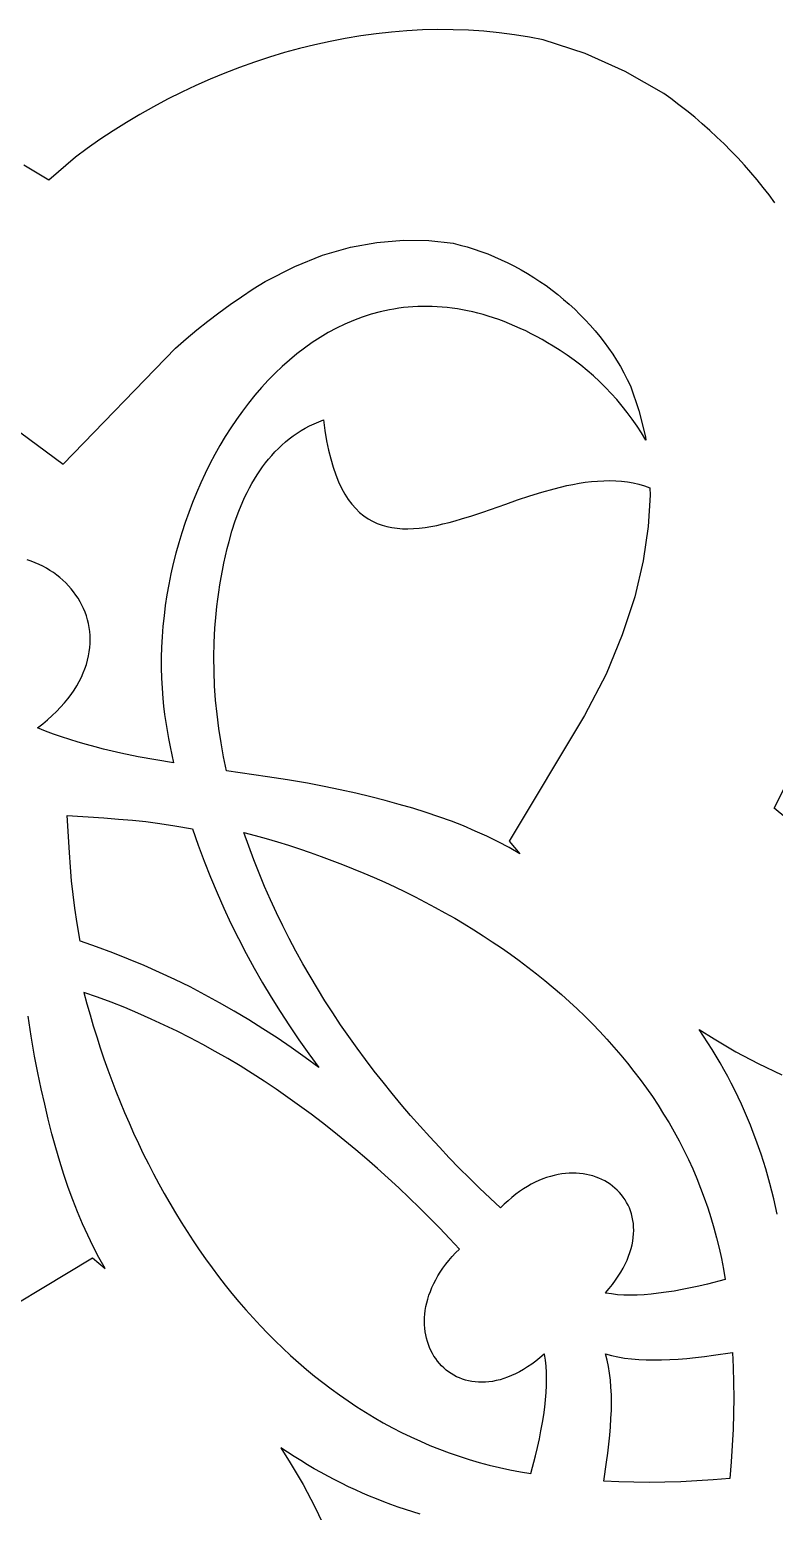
# Model space of a CAD drawing. Extents: x -61 to 56, y 12 to 129.
# Drawn here: x -47 to -33.98, y 102.06 to 127.97 of the extents above; entities that cross this region are included whole.
import ezdxf

# ---------------------------------------------------------------- set-up
doc = ezdxf.new("R2010")
doc.units = 0
doc.header["$MEASUREMENT"] = 0
doc.layers.add('LAYER_1', color=18, linetype='CONTINUOUS')

msp = doc.modelspace()

# ---------------------------------------------------------------- linework, layer by layer
at = {"layer": 'LAYER_1'}
for points in [[(-33.968, 124.942), (-34.069, 125.078), (-34.174, 125.211), (-34.281, 125.343), (-34.39, 125.472), (-34.503, 125.6), (-34.618, 125.725), (-34.737, 125.849), (-34.858, 125.97), (-34.982, 126.09), (-35.109, 126.207), (-35.239, 126.322), (-35.371, 126.436), (-35.508, 126.547), (-35.646, 126.656), (-35.788, 126.763), (-35.911, 126.852), (-36.585, 127.236), (-37.285, 127.551), (-38.024, 127.792), (-38.26, 127.838), (-38.525, 127.88), (-38.791, 127.915), (-39.058, 127.941), (-39.326, 127.958), (-39.595, 127.968), (-39.864, 127.969), (-40.133, 127.963), (-40.403, 127.949), (-40.673, 127.927), (-40.943, 127.897), (-41.212, 127.861), (-41.481, 127.816), (-41.749, 127.764), (-42.016, 127.706), (-42.282, 127.64), (-42.546, 127.567), (-42.809, 127.488), (-43.07, 127.401), (-43.33, 127.309), (-43.587, 127.21), (-43.842, 127.104), (-44.094, 126.992), (-44.343, 126.874), (-44.59, 126.751), (-44.834, 126.621), (-45.074, 126.486), (-45.31, 126.345), (-45.543, 126.199), (-45.772, 126.047), (-45.997, 125.891), (-46.202, 125.74), (-46.665, 125.334), (-47.104, 125.597)], [(-48.377, 121.818), (-46.418, 120.368), (-44.452, 122.397), (-44.264, 122.56), (-44.076, 122.717), (-43.885, 122.869), (-43.692, 123.017), (-43.496, 123.16), (-43.296, 123.299), (-43.091, 123.434), (-42.88, 123.564), (-42.365, 123.827), (-41.881, 124.023), (-41.388, 124.166), (-40.93, 124.246), (-40.464, 124.289), (-40.022, 124.281), (-39.596, 124.232), (-39.473, 124.202), (-39.351, 124.169), (-39.229, 124.131), (-39.109, 124.09), (-38.989, 124.046), (-38.87, 123.997), (-38.753, 123.946), (-38.637, 123.89), (-38.522, 123.832), (-38.408, 123.77), (-38.296, 123.705), (-38.186, 123.637), (-38.077, 123.566), (-37.971, 123.492), (-37.866, 123.415), (-37.764, 123.335), (-37.663, 123.252), (-37.565, 123.167), (-37.47, 123.079), (-37.377, 122.989), (-37.286, 122.896), (-37.199, 122.801), (-37.114, 122.704), (-37.032, 122.604), (-36.953, 122.503), (-36.877, 122.399), (-36.805, 122.293), (-36.736, 122.186), (-36.67, 122.076), (-36.608, 121.965), (-36.55, 121.852), (-36.496, 121.738), (-36.35, 121.308), (-36.233, 120.85), (-36.225, 120.791), (-36.301, 120.915), (-36.38, 121.037), (-36.463, 121.157), (-36.55, 121.273), (-36.64, 121.387), (-36.734, 121.498), (-36.831, 121.606), (-36.932, 121.711), (-37.035, 121.813), (-37.142, 121.912), (-37.252, 122.007), (-37.365, 122.1), (-37.481, 122.189), (-37.6, 122.275), (-37.722, 122.357), (-37.846, 122.436), (-37.943, 122.494), (-38.04, 122.549), (-38.136, 122.602), (-38.231, 122.652), (-38.327, 122.699), (-38.421, 122.744), (-38.516, 122.786), (-38.61, 122.825), (-38.703, 122.862), (-38.796, 122.897), (-38.888, 122.929), (-38.981, 122.959), (-39.072, 122.986), (-39.163, 123.01), (-39.254, 123.033), (-39.344, 123.052), (-39.433, 123.07), (-39.522, 123.085), (-39.611, 123.098), (-39.699, 123.109), (-39.786, 123.117), (-39.873, 123.123), (-39.96, 123.127), (-40.045, 123.129), (-40.131, 123.129), (-40.215, 123.127), (-40.299, 123.122), (-40.383, 123.115), (-40.466, 123.107), (-40.548, 123.096), (-40.63, 123.083), (-40.711, 123.069), (-40.792, 123.052), (-40.871, 123.034), (-41.029, 122.991), (-41.185, 122.941), (-41.337, 122.884), (-41.488, 122.819), (-41.635, 122.748), (-41.779, 122.671), (-41.921, 122.587), (-42.06, 122.497), (-42.196, 122.4), (-42.329, 122.298), (-42.459, 122.191), (-42.586, 122.078), (-42.71, 121.96), (-42.83, 121.836), (-42.947, 121.709), (-43.061, 121.576), (-43.172, 121.439), (-43.279, 121.298), (-43.383, 121.153), (-43.483, 121.004), (-43.58, 120.851), (-43.673, 120.695), (-43.763, 120.536), (-43.848, 120.374), (-43.93, 120.209), (-44.008, 120.041), (-44.083, 119.871), (-44.153, 119.699), (-44.219, 119.525), (-44.282, 119.349), (-44.34, 119.171), (-44.394, 118.992), (-44.444, 118.812), (-44.489, 118.631), (-44.531, 118.449), (-44.568, 118.266), (-44.601, 118.083), (-44.629, 117.9), (-44.652, 117.717), (-44.671, 117.534), (-44.686, 117.351), (-44.696, 117.169), (-44.701, 116.987), (-44.701, 116.807), (-44.697, 116.628), (-44.687, 116.45), (-44.673, 116.274), (-44.659, 116.135), (-44.641, 115.994), (-44.621, 115.854), (-44.599, 115.713), (-44.574, 115.571), (-44.546, 115.429), (-44.517, 115.287), (-44.485, 115.144), (-44.794, 115.197), (-45.102, 115.254), (-45.407, 115.317), (-45.558, 115.352), (-45.708, 115.388), (-45.857, 115.425), (-46.005, 115.465), (-46.152, 115.508), (-46.298, 115.552), (-46.442, 115.6), (-46.584, 115.649), (-46.725, 115.702), (-46.865, 115.757), (-46.773, 115.828), (-46.687, 115.9), (-46.606, 115.973), (-46.53, 116.046), (-46.46, 116.12), (-46.394, 116.194), (-46.332, 116.268), (-46.276, 116.343), (-46.225, 116.418), (-46.178, 116.493), (-46.135, 116.568), (-46.097, 116.643), (-46.063, 116.718), (-46.034, 116.793), (-46.009, 116.867), (-45.988, 116.942), (-45.971, 117.015), (-45.958, 117.089), (-45.949, 117.161), (-45.944, 117.234), (-45.943, 117.305), (-45.945, 117.376), (-45.951, 117.446), (-45.961, 117.515), (-45.974, 117.582), (-45.99, 117.649), (-46.009, 117.715), (-46.032, 117.78), (-46.058, 117.843), (-46.087, 117.905), (-46.119, 117.965), (-46.154, 118.024), (-46.192, 118.081), (-46.232, 118.137), (-46.275, 118.191), (-46.321, 118.243), (-46.369, 118.293), (-46.42, 118.341), (-46.473, 118.387), (-46.528, 118.431), (-46.586, 118.473), (-46.646, 118.513), (-46.707, 118.55), (-46.771, 118.585), (-46.837, 118.617), (-46.904, 118.647), (-46.973, 118.674), (-47.044, 118.699)], [(-48.377, 121.818), (-46.418, 120.368), (-44.452, 122.397), (-44.264, 122.56), (-44.076, 122.717), (-43.885, 122.869), (-43.692, 123.017), (-43.496, 123.16), (-43.296, 123.299), (-43.091, 123.434), (-42.88, 123.564), (-42.365, 123.827), (-41.881, 124.023), (-41.388, 124.166), (-40.93, 124.246), (-40.464, 124.289), (-40.022, 124.281), (-39.596, 124.232), (-39.473, 124.202), (-39.351, 124.169), (-39.229, 124.131), (-39.109, 124.09), (-38.989, 124.046), (-38.87, 123.997), (-38.753, 123.946), (-38.637, 123.89), (-38.522, 123.832), (-38.408, 123.77), (-38.296, 123.705), (-38.186, 123.637), (-38.077, 123.566), (-37.971, 123.492), (-37.866, 123.415), (-37.764, 123.335), (-37.663, 123.252), (-37.565, 123.167), (-37.47, 123.079), (-37.377, 122.989), (-37.286, 122.896), (-37.199, 122.801), (-37.114, 122.704), (-37.032, 122.604), (-36.953, 122.503), (-36.877, 122.399), (-36.805, 122.293), (-36.736, 122.186), (-36.67, 122.076), (-36.608, 121.965), (-36.55, 121.852), (-36.496, 121.738), (-36.35, 121.308), (-36.233, 120.85), (-36.225, 120.791), (-36.301, 120.915), (-36.38, 121.037), (-36.463, 121.157), (-36.55, 121.273), (-36.64, 121.387), (-36.734, 121.498), (-36.831, 121.606), (-36.932, 121.711), (-37.035, 121.813), (-37.142, 121.912), (-37.252, 122.007), (-37.365, 122.1), (-37.481, 122.189), (-37.6, 122.275), (-37.722, 122.357), (-37.846, 122.436), (-37.943, 122.494), (-38.04, 122.549), (-38.136, 122.602), (-38.231, 122.652), (-38.327, 122.699), (-38.421, 122.744), (-38.516, 122.786), (-38.61, 122.825), (-38.703, 122.862), (-38.796, 122.897), (-38.888, 122.929), (-38.981, 122.959), (-39.072, 122.986), (-39.163, 123.01), (-39.254, 123.033), (-39.344, 123.052), (-39.433, 123.07), (-39.522, 123.085), (-39.611, 123.098), (-39.699, 123.109), (-39.786, 123.117), (-39.873, 123.123), (-39.96, 123.127), (-40.045, 123.129), (-40.131, 123.129), (-40.215, 123.127), (-40.299, 123.122), (-40.383, 123.115), (-40.466, 123.107), (-40.548, 123.096), (-40.63, 123.083), (-40.711, 123.069), (-40.792, 123.052), (-40.871, 123.034), (-41.029, 122.991), (-41.185, 122.941), (-41.337, 122.884), (-41.488, 122.819), (-41.635, 122.748), (-41.779, 122.671), (-41.921, 122.587), (-42.06, 122.497), (-42.196, 122.4), (-42.329, 122.298), (-42.459, 122.191), (-42.586, 122.078), (-42.71, 121.96), (-42.83, 121.836), (-42.947, 121.709), (-43.061, 121.576), (-43.172, 121.439), (-43.279, 121.298), (-43.383, 121.153), (-43.483, 121.004), (-43.58, 120.851), (-43.673, 120.695), (-43.763, 120.536), (-43.848, 120.374), (-43.93, 120.209), (-44.008, 120.041), (-44.083, 119.871), (-44.153, 119.699), (-44.219, 119.525), (-44.282, 119.349), (-44.34, 119.171), (-44.394, 118.992), (-44.444, 118.812), (-44.489, 118.631), (-44.531, 118.449), (-44.568, 118.266), (-44.601, 118.083), (-44.629, 117.9), (-44.652, 117.717), (-44.671, 117.534), (-44.686, 117.351), (-44.696, 117.169), (-44.701, 116.987), (-44.701, 116.807), (-44.697, 116.628), (-44.687, 116.45), (-44.673, 116.274), (-44.659, 116.135), (-44.641, 115.994), (-44.621, 115.854), (-44.599, 115.713), (-44.574, 115.571), (-44.546, 115.429), (-44.517, 115.287), (-44.485, 115.144), (-44.794, 115.197), (-45.102, 115.254), (-45.407, 115.317), (-45.558, 115.352), (-45.708, 115.388), (-45.857, 115.425), (-46.005, 115.465), (-46.152, 115.508), (-46.298, 115.552), (-46.442, 115.6), (-46.584, 115.649), (-46.725, 115.702), (-46.865, 115.757), (-46.773, 115.828), (-46.687, 115.9), (-46.606, 115.973), (-46.53, 116.046), (-46.46, 116.12), (-46.394, 116.194), (-46.332, 116.268), (-46.276, 116.343), (-46.225, 116.418), (-46.178, 116.493), (-46.135, 116.568), (-46.097, 116.643), (-46.063, 116.718), (-46.034, 116.793), (-46.009, 116.867), (-45.988, 116.942), (-45.971, 117.015), (-45.958, 117.089), (-45.949, 117.161), (-45.944, 117.234), (-45.943, 117.305), (-45.945, 117.376), (-45.951, 117.446), (-45.961, 117.515), (-45.974, 117.582), (-45.99, 117.649), (-46.009, 117.715), (-46.032, 117.78), (-46.058, 117.843), (-46.087, 117.905), (-46.119, 117.965), (-46.154, 118.024), (-46.192, 118.081), (-46.232, 118.137), (-46.275, 118.191), (-46.321, 118.243), (-46.369, 118.293), (-46.42, 118.341), (-46.473, 118.387), (-46.528, 118.431), (-46.586, 118.473), (-46.646, 118.513), (-46.707, 118.55), (-46.771, 118.585), (-46.837, 118.617), (-46.904, 118.647), (-46.973, 118.674), (-47.044, 118.699)], [(-33.405, 113.877), (-33.984, 114.351), (-33.52, 115.264)], [(-48.096, 105.172), (-45.904, 106.492), (-45.681, 106.303), (-45.789, 106.493), (-45.891, 106.686), (-45.987, 106.883), (-46.079, 107.084), (-46.166, 107.291), (-46.249, 107.502), (-46.328, 107.72), (-46.404, 107.944), (-46.476, 108.174), (-46.545, 108.412), (-46.612, 108.658), (-46.676, 108.912), (-46.738, 109.174), (-46.799, 109.446), (-46.859, 109.727), (-46.917, 110.019), (-46.975, 110.365), (-47.029, 110.717)], [(-48.096, 105.172), (-45.904, 106.492), (-45.681, 106.303), (-45.789, 106.493), (-45.891, 106.686), (-45.987, 106.883), (-46.079, 107.084), (-46.166, 107.291), (-46.249, 107.502), (-46.328, 107.72), (-46.404, 107.944), (-46.476, 108.174), (-46.545, 108.412), (-46.612, 108.658), (-46.676, 108.912), (-46.738, 109.174), (-46.799, 109.446), (-46.859, 109.727), (-46.917, 110.019), (-46.975, 110.365), (-47.029, 110.717)], [(-33.926, 107.254), (-33.987, 107.523), (-34.055, 107.787), (-34.13, 108.048), (-34.211, 108.305), (-34.255, 108.432), (-34.3, 108.559), (-34.347, 108.684), (-34.396, 108.809), (-34.447, 108.933), (-34.5, 109.056), (-34.555, 109.178), (-34.612, 109.3), (-34.671, 109.421), (-34.732, 109.542), (-34.794, 109.661), (-34.859, 109.781), (-34.926, 109.899), (-34.995, 110.017), (-35.066, 110.135), (-35.14, 110.252), (-35.215, 110.368), (-35.293, 110.485), (-35.028, 110.318), (-34.651, 110.092), (-34.262, 109.889), (-33.847, 109.69)], [(-33.926, 107.254), (-33.987, 107.523), (-34.055, 107.787), (-34.13, 108.048), (-34.211, 108.305), (-34.255, 108.432), (-34.3, 108.559), (-34.347, 108.684), (-34.396, 108.809), (-34.447, 108.933), (-34.5, 109.056), (-34.555, 109.178), (-34.612, 109.3), (-34.671, 109.421), (-34.732, 109.542), (-34.794, 109.661), (-34.859, 109.781), (-34.926, 109.899), (-34.995, 110.017), (-35.066, 110.135), (-35.14, 110.252), (-35.215, 110.368), (-35.293, 110.485), (-35.028, 110.318), (-34.651, 110.092), (-34.262, 109.889), (-33.847, 109.69)], [(-40.173, 102.005), (-40.43, 102.087), (-40.557, 102.13), (-40.683, 102.175), (-40.809, 102.223), (-40.934, 102.272), (-41.058, 102.323), (-41.181, 102.376), (-41.303, 102.43), (-41.425, 102.487), (-41.546, 102.546), (-41.667, 102.607), (-41.786, 102.67), (-41.906, 102.734), (-42.024, 102.801), (-42.142, 102.87), (-42.26, 102.942), (-42.377, 103.015), (-42.493, 103.09), (-42.61, 103.168), (-42.443, 102.903), (-42.217, 102.526), (-42.014, 102.137), (-41.815, 101.723)], [(-40.173, 102.005), (-40.43, 102.087), (-40.557, 102.13), (-40.683, 102.175), (-40.809, 102.223), (-40.934, 102.272), (-41.058, 102.323), (-41.181, 102.376), (-41.303, 102.43), (-41.425, 102.487), (-41.546, 102.546), (-41.667, 102.607), (-41.786, 102.67), (-41.906, 102.734), (-42.024, 102.801), (-42.142, 102.87), (-42.26, 102.942), (-42.377, 103.015), (-42.493, 103.09), (-42.61, 103.168), (-42.443, 102.903), (-42.217, 102.526), (-42.014, 102.137), (-41.815, 101.723)]]:
    msp.add_lwpolyline(points, dxfattribs=at)
for points in [[(-43.514, 119.02), (-43.463, 119.199), (-43.406, 119.376), (-43.343, 119.547), (-43.273, 119.714), (-43.236, 119.796), (-43.197, 119.876), (-43.157, 119.955), (-43.115, 120.032), (-43.071, 120.107), (-43.025, 120.181), (-42.977, 120.253), (-42.928, 120.324), (-42.876, 120.392), (-42.823, 120.458), (-42.768, 120.523), (-42.711, 120.585), (-42.652, 120.645), (-42.591, 120.703), (-42.528, 120.759), (-42.463, 120.812), (-42.396, 120.863), (-42.326, 120.911), (-42.255, 120.956), (-42.181, 120.999), (-42.105, 121.04), (-42.027, 121.077), (-41.947, 121.112), (-41.864, 121.144), (-41.839, 120.956), (-41.809, 120.779), (-41.775, 120.614), (-41.737, 120.461), (-41.695, 120.318), (-41.649, 120.185), (-41.6, 120.063), (-41.546, 119.951), (-41.49, 119.848), (-41.43, 119.754), (-41.367, 119.67), (-41.3, 119.594), (-41.231, 119.526), (-41.158, 119.467), (-41.083, 119.415), (-41.004, 119.37), (-40.923, 119.333), (-40.839, 119.302), (-40.753, 119.278), (-40.665, 119.26), (-40.574, 119.248), (-40.481, 119.241), (-40.385, 119.24), (-40.288, 119.243), (-40.189, 119.251), (-40.087, 119.264), (-39.985, 119.28), (-39.88, 119.3), (-39.774, 119.324), (-39.667, 119.35), (-39.558, 119.38), (-39.448, 119.411), (-39.266, 119.468), (-39.075, 119.532), (-38.676, 119.672), (-38.468, 119.744), (-38.256, 119.814), (-38.042, 119.881), (-37.826, 119.941), (-37.717, 119.969), (-37.609, 119.994), (-37.5, 120.016), (-37.392, 120.036), (-37.284, 120.053), (-37.176, 120.066), (-37.069, 120.075), (-36.963, 120.081), (-36.858, 120.083), (-36.753, 120.08), (-36.65, 120.072), (-36.548, 120.059), (-36.447, 120.042), (-36.348, 120.018), (-36.25, 119.989), (-36.154, 119.954), (-36.15, 119.827), (-36.184, 119.279), (-36.27, 118.681), (-36.416, 118.049), (-36.638, 117.386), (-36.922, 116.697), (-37.297, 115.972), (-38.617, 113.779), (-38.428, 113.556), (-38.618, 113.664), (-38.811, 113.766), (-39.008, 113.862), (-39.209, 113.954), (-39.416, 114.042), (-39.627, 114.125), (-39.845, 114.204), (-40.069, 114.279), (-40.299, 114.351), (-40.537, 114.42), (-40.783, 114.487), (-41.036, 114.551), (-41.299, 114.614), (-41.571, 114.674), (-41.852, 114.734), (-42.144, 114.792), (-42.49, 114.85), (-42.842, 114.904), (-43.557, 115.006), (-43.609, 115.252), (-43.654, 115.499), (-43.693, 115.747), (-43.724, 115.995), (-43.749, 116.245), (-43.767, 116.495), (-43.777, 116.745), (-43.78, 116.997), (-43.775, 117.248), (-43.762, 117.5), (-43.742, 117.753), (-43.728, 117.879), (-43.713, 118.006), (-43.695, 118.132), (-43.676, 118.259), (-43.654, 118.386), (-43.631, 118.512), (-43.605, 118.639), (-43.576, 118.766), (-43.546, 118.893)], [(-43.514, 119.02), (-43.463, 119.199), (-43.406, 119.376), (-43.343, 119.547), (-43.273, 119.714), (-43.236, 119.796), (-43.197, 119.876), (-43.157, 119.955), (-43.115, 120.032), (-43.071, 120.107), (-43.025, 120.181), (-42.977, 120.253), (-42.928, 120.324), (-42.876, 120.392), (-42.823, 120.458), (-42.768, 120.523), (-42.711, 120.585), (-42.652, 120.645), (-42.591, 120.703), (-42.528, 120.759), (-42.463, 120.812), (-42.396, 120.863), (-42.326, 120.911), (-42.255, 120.956), (-42.181, 120.999), (-42.105, 121.04), (-42.027, 121.077), (-41.947, 121.112), (-41.864, 121.144), (-41.839, 120.956), (-41.809, 120.779), (-41.775, 120.614), (-41.737, 120.461), (-41.695, 120.318), (-41.649, 120.185), (-41.6, 120.063), (-41.546, 119.951), (-41.49, 119.848), (-41.43, 119.754), (-41.367, 119.67), (-41.3, 119.594), (-41.231, 119.526), (-41.158, 119.467), (-41.083, 119.415), (-41.004, 119.37), (-40.923, 119.333), (-40.839, 119.302), (-40.753, 119.278), (-40.665, 119.26), (-40.574, 119.248), (-40.481, 119.241), (-40.385, 119.24), (-40.288, 119.243), (-40.189, 119.251), (-40.087, 119.264), (-39.985, 119.28), (-39.88, 119.3), (-39.774, 119.324), (-39.667, 119.35), (-39.558, 119.38), (-39.448, 119.411), (-39.266, 119.468), (-39.075, 119.532), (-38.676, 119.672), (-38.468, 119.744), (-38.256, 119.814), (-38.042, 119.881), (-37.826, 119.941), (-37.717, 119.969), (-37.609, 119.994), (-37.5, 120.016), (-37.392, 120.036), (-37.284, 120.053), (-37.176, 120.066), (-37.069, 120.075), (-36.963, 120.081), (-36.858, 120.083), (-36.753, 120.08), (-36.65, 120.072), (-36.548, 120.059), (-36.447, 120.042), (-36.348, 120.018), (-36.25, 119.989), (-36.154, 119.954), (-36.15, 119.827), (-36.184, 119.279), (-36.27, 118.681), (-36.416, 118.049), (-36.638, 117.386), (-36.922, 116.697), (-37.297, 115.972), (-38.617, 113.779), (-38.428, 113.556), (-38.618, 113.664), (-38.811, 113.766), (-39.008, 113.862), (-39.209, 113.954), (-39.416, 114.042), (-39.627, 114.125), (-39.845, 114.204), (-40.069, 114.279), (-40.299, 114.351), (-40.537, 114.42), (-40.783, 114.487), (-41.036, 114.551), (-41.299, 114.614), (-41.571, 114.674), (-41.852, 114.734), (-42.144, 114.792), (-42.49, 114.85), (-42.842, 114.904), (-43.557, 115.006), (-43.609, 115.252), (-43.654, 115.499), (-43.693, 115.747), (-43.724, 115.995), (-43.749, 116.245), (-43.767, 116.495), (-43.777, 116.745), (-43.78, 116.997), (-43.775, 117.248), (-43.762, 117.5), (-43.742, 117.753), (-43.728, 117.879), (-43.713, 118.006), (-43.695, 118.132), (-43.676, 118.259), (-43.654, 118.386), (-43.631, 118.512), (-43.605, 118.639), (-43.576, 118.766), (-43.546, 118.893)], [(-41.942, 109.817), (-42.184, 109.995), (-42.427, 110.168), (-42.673, 110.335), (-42.921, 110.497), (-43.171, 110.654), (-43.423, 110.805), (-43.679, 110.95), (-43.936, 111.091), (-44.197, 111.226), (-44.461, 111.356), (-44.728, 111.481), (-44.998, 111.601), (-45.272, 111.715), (-45.549, 111.825), (-45.83, 111.929), (-46.115, 112.029), (-46.117, 112.03), (-46.17, 112.335), (-46.212, 112.603), (-46.243, 112.846), (-46.268, 113.08), (-46.289, 113.32), (-46.307, 113.58), (-46.348, 114.223), (-45.705, 114.182), (-45.445, 114.164), (-45.205, 114.143), (-44.97, 114.119), (-44.727, 114.087), (-44.46, 114.045), (-44.154, 113.992), (-44.154, 113.99), (-44.054, 113.705), (-43.95, 113.424), (-43.84, 113.147), (-43.725, 112.873), (-43.606, 112.603), (-43.481, 112.336), (-43.351, 112.072), (-43.216, 111.812), (-43.075, 111.554), (-42.929, 111.299), (-42.778, 111.046), (-42.622, 110.796), (-42.46, 110.548), (-42.293, 110.303), (-42.12, 110.059)], [(-41.942, 109.817), (-42.184, 109.995), (-42.427, 110.168), (-42.673, 110.335), (-42.921, 110.497), (-43.171, 110.654), (-43.423, 110.805), (-43.679, 110.95), (-43.936, 111.091), (-44.197, 111.226), (-44.461, 111.356), (-44.728, 111.481), (-44.998, 111.601), (-45.272, 111.715), (-45.549, 111.825), (-45.83, 111.929), (-46.115, 112.029), (-46.117, 112.03), (-46.17, 112.335), (-46.212, 112.603), (-46.243, 112.846), (-46.268, 113.08), (-46.289, 113.32), (-46.307, 113.58), (-46.348, 114.223), (-45.705, 114.182), (-45.445, 114.164), (-45.205, 114.143), (-44.97, 114.119), (-44.727, 114.087), (-44.46, 114.045), (-44.154, 113.992), (-44.154, 113.99), (-44.054, 113.705), (-43.95, 113.424), (-43.84, 113.147), (-43.725, 112.873), (-43.606, 112.603), (-43.481, 112.336), (-43.351, 112.072), (-43.216, 111.812), (-43.075, 111.554), (-42.929, 111.299), (-42.778, 111.046), (-42.622, 110.796), (-42.46, 110.548), (-42.293, 110.303), (-42.12, 110.059)], [(-43.255, 113.929), (-43.059, 113.877), (-42.864, 113.822), (-42.67, 113.764), (-42.477, 113.704), (-42.285, 113.642), (-42.094, 113.577), (-41.904, 113.51), (-41.715, 113.441), (-41.528, 113.369), (-41.342, 113.295), (-41.157, 113.218), (-40.974, 113.14), (-40.793, 113.059), (-40.613, 112.975), (-40.434, 112.89), (-40.258, 112.802), (-40.083, 112.711), (-39.909, 112.619), (-39.738, 112.524), (-39.568, 112.427), (-39.401, 112.328), (-39.235, 112.227), (-39.072, 112.123), (-38.911, 112.018), (-38.751, 111.91), (-38.595, 111.8), (-38.44, 111.687), (-38.288, 111.573), (-38.138, 111.456), (-37.99, 111.338), (-37.845, 111.217), (-37.703, 111.094), (-37.563, 110.969), (-37.426, 110.842), (-37.292, 110.713), (-37.16, 110.582), (-37.032, 110.448), (-36.906, 110.313), (-36.783, 110.176), (-36.663, 110.036), (-36.547, 109.895), (-36.433, 109.751), (-36.323, 109.606), (-36.216, 109.458), (-36.112, 109.309), (-36.011, 109.158), (-35.914, 109.004), (-35.82, 108.849), (-35.73, 108.692), (-35.644, 108.533), (-35.561, 108.372), (-35.482, 108.209), (-35.406, 108.044), (-35.335, 107.877), (-35.267, 107.709), (-35.203, 107.538), (-35.143, 107.366), (-35.087, 107.192), (-35.035, 107.016), (-34.988, 106.838), (-34.944, 106.659), (-34.905, 106.477), (-34.87, 106.294), (-34.84, 106.109), (-35.15, 106.031), (-35.3, 105.996), (-35.447, 105.964), (-35.591, 105.935), (-35.732, 105.909), (-35.868, 105.887), (-36.002, 105.869), (-36.131, 105.855), (-36.257, 105.844), (-36.379, 105.838), (-36.497, 105.836), (-36.611, 105.838), (-36.721, 105.845), (-36.826, 105.857), (-36.928, 105.874), (-36.929, 105.88), (-36.867, 105.953), (-36.809, 106.025), (-36.756, 106.097), (-36.707, 106.168), (-36.663, 106.239), (-36.623, 106.31), (-36.587, 106.379), (-36.555, 106.448), (-36.527, 106.517), (-36.503, 106.584), (-36.483, 106.651), (-36.467, 106.716), (-36.454, 106.781), (-36.445, 106.845), (-36.44, 106.907), (-36.438, 106.969), (-36.439, 107.029), (-36.444, 107.088), (-36.452, 107.145), (-36.463, 107.202), (-36.477, 107.256), (-36.494, 107.309), (-36.513, 107.361), (-36.536, 107.411), (-36.561, 107.459), (-36.589, 107.505), (-36.62, 107.55), (-36.652, 107.593), (-36.688, 107.634), (-36.725, 107.672), (-36.765, 107.709), (-36.807, 107.744), (-36.851, 107.776), (-36.896, 107.806), (-36.944, 107.834), (-36.993, 107.859), (-37.045, 107.882), (-37.097, 107.903), (-37.152, 107.921), (-37.208, 107.936), (-37.265, 107.949), (-37.323, 107.958), (-37.383, 107.966), (-37.444, 107.97), (-37.505, 107.971), (-37.568, 107.97), (-37.632, 107.965), (-37.696, 107.957), (-37.761, 107.946), (-37.827, 107.932), (-37.894, 107.914), (-37.96, 107.894), (-38.027, 107.869), (-38.095, 107.842), (-38.163, 107.811), (-38.23, 107.776), (-38.298, 107.737), (-38.366, 107.695), (-38.434, 107.649), (-38.501, 107.6), (-38.568, 107.546), (-38.635, 107.489), (-38.702, 107.427), (-38.767, 107.362), (-38.95, 107.533), (-39.132, 107.707), (-39.311, 107.882), (-39.488, 108.06), (-39.663, 108.24), (-39.836, 108.422), (-40.006, 108.606), (-40.174, 108.792), (-40.339, 108.981), (-40.502, 109.171), (-40.662, 109.364), (-40.82, 109.559), (-40.974, 109.756), (-41.126, 109.956), (-41.275, 110.157), (-41.42, 110.361), (-41.563, 110.567), (-41.702, 110.775), (-41.837, 110.986), (-41.969, 111.198), (-42.098, 111.413), (-42.223, 111.631), (-42.344, 111.85), (-42.462, 112.072), (-42.576, 112.296), (-42.685, 112.522), (-42.791, 112.751), (-42.892, 112.982), (-42.99, 113.215), (-43.082, 113.451), (-43.171, 113.689)], [(-43.255, 113.929), (-43.059, 113.877), (-42.864, 113.822), (-42.67, 113.764), (-42.477, 113.704), (-42.285, 113.642), (-42.094, 113.577), (-41.904, 113.51), (-41.715, 113.441), (-41.528, 113.369), (-41.342, 113.295), (-41.157, 113.218), (-40.974, 113.14), (-40.793, 113.059), (-40.613, 112.975), (-40.434, 112.89), (-40.258, 112.802), (-40.083, 112.711), (-39.909, 112.619), (-39.738, 112.524), (-39.568, 112.427), (-39.401, 112.328), (-39.235, 112.227), (-39.072, 112.123), (-38.911, 112.018), (-38.751, 111.91), (-38.595, 111.8), (-38.44, 111.687), (-38.288, 111.573), (-38.138, 111.456), (-37.99, 111.338), (-37.845, 111.217), (-37.703, 111.094), (-37.563, 110.969), (-37.426, 110.842), (-37.292, 110.713), (-37.16, 110.582), (-37.032, 110.448), (-36.906, 110.313), (-36.783, 110.176), (-36.663, 110.036), (-36.547, 109.895), (-36.433, 109.751), (-36.323, 109.606), (-36.216, 109.458), (-36.112, 109.309), (-36.011, 109.158), (-35.914, 109.004), (-35.82, 108.849), (-35.73, 108.692), (-35.644, 108.533), (-35.561, 108.372), (-35.482, 108.209), (-35.406, 108.044), (-35.335, 107.877), (-35.267, 107.709), (-35.203, 107.538), (-35.143, 107.366), (-35.087, 107.192), (-35.035, 107.016), (-34.988, 106.838), (-34.944, 106.659), (-34.905, 106.477), (-34.87, 106.294), (-34.84, 106.109), (-35.15, 106.031), (-35.3, 105.996), (-35.447, 105.964), (-35.591, 105.935), (-35.732, 105.909), (-35.868, 105.887), (-36.002, 105.869), (-36.131, 105.855), (-36.257, 105.844), (-36.379, 105.838), (-36.497, 105.836), (-36.611, 105.838), (-36.721, 105.845), (-36.826, 105.857), (-36.928, 105.874), (-36.929, 105.88), (-36.867, 105.953), (-36.809, 106.025), (-36.756, 106.097), (-36.707, 106.168), (-36.663, 106.239), (-36.623, 106.31), (-36.587, 106.379), (-36.555, 106.448), (-36.527, 106.517), (-36.503, 106.584), (-36.483, 106.651), (-36.467, 106.716), (-36.454, 106.781), (-36.445, 106.845), (-36.44, 106.907), (-36.438, 106.969), (-36.439, 107.029), (-36.444, 107.088), (-36.452, 107.145), (-36.463, 107.202), (-36.477, 107.256), (-36.494, 107.309), (-36.513, 107.361), (-36.536, 107.411), (-36.561, 107.459), (-36.589, 107.505), (-36.62, 107.55), (-36.652, 107.593), (-36.688, 107.634), (-36.725, 107.672), (-36.765, 107.709), (-36.807, 107.744), (-36.851, 107.776), (-36.896, 107.806), (-36.944, 107.834), (-36.993, 107.859), (-37.045, 107.882), (-37.097, 107.903), (-37.152, 107.921), (-37.208, 107.936), (-37.265, 107.949), (-37.323, 107.958), (-37.383, 107.966), (-37.444, 107.97), (-37.505, 107.971), (-37.568, 107.97), (-37.632, 107.965), (-37.696, 107.957), (-37.761, 107.946), (-37.827, 107.932), (-37.894, 107.914), (-37.96, 107.894), (-38.027, 107.869), (-38.095, 107.842), (-38.163, 107.811), (-38.23, 107.776), (-38.298, 107.737), (-38.366, 107.695), (-38.434, 107.649), (-38.501, 107.6), (-38.568, 107.546), (-38.635, 107.489), (-38.702, 107.427), (-38.767, 107.362), (-38.95, 107.533), (-39.132, 107.707), (-39.311, 107.882), (-39.488, 108.06), (-39.663, 108.24), (-39.836, 108.422), (-40.006, 108.606), (-40.174, 108.792), (-40.339, 108.981), (-40.502, 109.171), (-40.662, 109.364), (-40.82, 109.559), (-40.974, 109.756), (-41.126, 109.956), (-41.275, 110.157), (-41.42, 110.361), (-41.563, 110.567), (-41.702, 110.775), (-41.837, 110.986), (-41.969, 111.198), (-42.098, 111.413), (-42.223, 111.631), (-42.344, 111.85), (-42.462, 112.072), (-42.576, 112.296), (-42.685, 112.522), (-42.791, 112.751), (-42.892, 112.982), (-42.99, 113.215), (-43.082, 113.451), (-43.171, 113.689)], [(-46.054, 111.13), (-46.002, 110.934), (-45.946, 110.739), (-45.889, 110.545), (-45.829, 110.352), (-45.767, 110.16), (-45.702, 109.969), (-45.635, 109.779), (-45.565, 109.59), (-45.494, 109.403), (-45.42, 109.217), (-45.343, 109.033), (-45.264, 108.85), (-45.183, 108.668), (-45.1, 108.488), (-45.014, 108.31), (-44.926, 108.133), (-44.836, 107.958), (-44.744, 107.785), (-44.649, 107.613), (-44.552, 107.444), (-44.453, 107.276), (-44.352, 107.111), (-44.248, 106.947), (-44.143, 106.786), (-44.035, 106.627), (-43.924, 106.47), (-43.812, 106.315), (-43.698, 106.163), (-43.581, 106.013), (-43.463, 105.865), (-43.342, 105.721), (-43.219, 105.578), (-43.094, 105.438), (-42.967, 105.301), (-42.838, 105.167), (-42.706, 105.036), (-42.573, 104.907), (-42.438, 104.781), (-42.3, 104.658), (-42.161, 104.539), (-42.02, 104.422), (-41.876, 104.308), (-41.731, 104.198), (-41.583, 104.091), (-41.434, 103.987), (-41.282, 103.886), (-41.129, 103.789), (-40.974, 103.696), (-40.817, 103.606), (-40.658, 103.519), (-40.497, 103.436), (-40.334, 103.357), (-40.169, 103.282), (-40.002, 103.21), (-39.834, 103.142), (-39.663, 103.078), (-39.491, 103.018), (-39.317, 102.962), (-39.141, 102.911), (-38.963, 102.863), (-38.783, 102.82), (-38.602, 102.78), (-38.419, 102.745), (-38.234, 102.715), (-38.155, 103.025), (-38.12, 103.175), (-38.088, 103.323), (-38.06, 103.466), (-38.034, 103.607), (-38.012, 103.744), (-37.994, 103.877), (-37.979, 104.007), (-37.969, 104.132), (-37.963, 104.254), (-37.961, 104.372), (-37.963, 104.486), (-37.97, 104.596), (-37.982, 104.702), (-37.999, 104.803), (-38.005, 104.805), (-38.078, 104.742), (-38.15, 104.684), (-38.222, 104.631), (-38.293, 104.582), (-38.364, 104.538), (-38.435, 104.498), (-38.504, 104.462), (-38.573, 104.43), (-38.642, 104.402), (-38.709, 104.378), (-38.776, 104.358), (-38.841, 104.342), (-38.906, 104.329), (-38.97, 104.32), (-39.032, 104.315), (-39.094, 104.313), (-39.154, 104.314), (-39.213, 104.319), (-39.27, 104.327), (-39.326, 104.338), (-39.381, 104.352), (-39.434, 104.369), (-39.486, 104.388), (-39.536, 104.411), (-39.584, 104.436), (-39.63, 104.464), (-39.675, 104.495), (-39.718, 104.527), (-39.758, 104.563), (-39.797, 104.6), (-39.834, 104.64), (-39.868, 104.682), (-39.901, 104.726), (-39.931, 104.771), (-39.959, 104.819), (-39.984, 104.869), (-40.007, 104.92), (-40.027, 104.973), (-40.045, 105.027), (-40.061, 105.083), (-40.073, 105.14), (-40.083, 105.198), (-40.09, 105.258), (-40.095, 105.319), (-40.096, 105.381), (-40.094, 105.443), (-40.09, 105.507), (-40.082, 105.571), (-40.071, 105.637), (-40.057, 105.702), (-40.039, 105.769), (-40.018, 105.835), (-39.994, 105.903), (-39.967, 105.97), (-39.935, 106.038), (-39.901, 106.105), (-39.862, 106.173), (-39.82, 106.241), (-39.774, 106.309), (-39.725, 106.376), (-39.671, 106.443), (-39.613, 106.51), (-39.552, 106.577), (-39.486, 106.642), (-39.658, 106.826), (-39.831, 107.007), (-40.007, 107.186), (-40.185, 107.363), (-40.365, 107.538), (-40.547, 107.711), (-40.731, 107.881), (-40.917, 108.049), (-41.106, 108.214), (-41.296, 108.377), (-41.489, 108.538), (-41.684, 108.695), (-41.881, 108.85), (-42.081, 109.001), (-42.282, 109.15), (-42.486, 109.295), (-42.692, 109.438), (-42.9, 109.577), (-43.11, 109.712), (-43.323, 109.845), (-43.538, 109.973), (-43.755, 110.098), (-43.975, 110.22), (-44.197, 110.337), (-44.421, 110.451), (-44.647, 110.56), (-44.876, 110.666), (-45.107, 110.768), (-45.34, 110.865), (-45.576, 110.958), (-45.814, 111.046)], [(-46.054, 111.13), (-46.002, 110.934), (-45.946, 110.739), (-45.889, 110.545), (-45.829, 110.352), (-45.767, 110.16), (-45.702, 109.969), (-45.635, 109.779), (-45.565, 109.59), (-45.494, 109.403), (-45.42, 109.217), (-45.343, 109.033), (-45.264, 108.85), (-45.183, 108.668), (-45.1, 108.488), (-45.014, 108.31), (-44.926, 108.133), (-44.836, 107.958), (-44.744, 107.785), (-44.649, 107.613), (-44.552, 107.444), (-44.453, 107.276), (-44.352, 107.111), (-44.248, 106.947), (-44.143, 106.786), (-44.035, 106.627), (-43.924, 106.47), (-43.812, 106.315), (-43.698, 106.163), (-43.581, 106.013), (-43.463, 105.865), (-43.342, 105.721), (-43.219, 105.578), (-43.094, 105.438), (-42.967, 105.301), (-42.838, 105.167), (-42.706, 105.036), (-42.573, 104.907), (-42.438, 104.781), (-42.3, 104.658), (-42.161, 104.539), (-42.02, 104.422), (-41.876, 104.308), (-41.731, 104.198), (-41.583, 104.091), (-41.434, 103.987), (-41.282, 103.886), (-41.129, 103.789), (-40.974, 103.696), (-40.817, 103.606), (-40.658, 103.519), (-40.497, 103.436), (-40.334, 103.357), (-40.169, 103.282), (-40.002, 103.21), (-39.834, 103.142), (-39.663, 103.078), (-39.491, 103.018), (-39.317, 102.962), (-39.141, 102.911), (-38.963, 102.863), (-38.783, 102.82), (-38.602, 102.78), (-38.419, 102.745), (-38.234, 102.715), (-38.155, 103.025), (-38.12, 103.175), (-38.088, 103.323), (-38.06, 103.466), (-38.034, 103.607), (-38.012, 103.744), (-37.994, 103.877), (-37.979, 104.007), (-37.969, 104.132), (-37.963, 104.254), (-37.961, 104.372), (-37.963, 104.486), (-37.97, 104.596), (-37.982, 104.702), (-37.999, 104.803), (-38.005, 104.805), (-38.078, 104.742), (-38.15, 104.684), (-38.222, 104.631), (-38.293, 104.582), (-38.364, 104.538), (-38.435, 104.498), (-38.504, 104.462), (-38.573, 104.43), (-38.642, 104.402), (-38.709, 104.378), (-38.776, 104.358), (-38.841, 104.342), (-38.906, 104.329), (-38.97, 104.32), (-39.032, 104.315), (-39.094, 104.313), (-39.154, 104.314), (-39.213, 104.319), (-39.27, 104.327), (-39.326, 104.338), (-39.381, 104.352), (-39.434, 104.369), (-39.486, 104.388), (-39.536, 104.411), (-39.584, 104.436), (-39.63, 104.464), (-39.675, 104.495), (-39.718, 104.527), (-39.758, 104.563), (-39.797, 104.6), (-39.834, 104.64), (-39.868, 104.682), (-39.901, 104.726), (-39.931, 104.771), (-39.959, 104.819), (-39.984, 104.869), (-40.007, 104.92), (-40.027, 104.973), (-40.045, 105.027), (-40.061, 105.083), (-40.073, 105.14), (-40.083, 105.198), (-40.09, 105.258), (-40.095, 105.319), (-40.096, 105.381), (-40.094, 105.443), (-40.09, 105.507), (-40.082, 105.571), (-40.071, 105.637), (-40.057, 105.702), (-40.039, 105.769), (-40.018, 105.835), (-39.994, 105.903), (-39.967, 105.97), (-39.935, 106.038), (-39.901, 106.105), (-39.862, 106.173), (-39.82, 106.241), (-39.774, 106.309), (-39.725, 106.376), (-39.671, 106.443), (-39.613, 106.51), (-39.552, 106.577), (-39.486, 106.642), (-39.658, 106.826), (-39.831, 107.007), (-40.007, 107.186), (-40.185, 107.363), (-40.365, 107.538), (-40.547, 107.711), (-40.731, 107.881), (-40.917, 108.049), (-41.106, 108.214), (-41.296, 108.377), (-41.489, 108.538), (-41.684, 108.695), (-41.881, 108.85), (-42.081, 109.001), (-42.282, 109.15), (-42.486, 109.295), (-42.692, 109.438), (-42.9, 109.577), (-43.11, 109.712), (-43.323, 109.845), (-43.538, 109.973), (-43.755, 110.098), (-43.975, 110.22), (-44.197, 110.337), (-44.421, 110.451), (-44.647, 110.56), (-44.876, 110.666), (-45.107, 110.768), (-45.34, 110.865), (-45.576, 110.958), (-45.814, 111.046)], [(-34.756, 102.631), (-34.756, 102.631), (-35.047, 102.607), (-35.334, 102.588), (-35.616, 102.574), (-35.893, 102.566), (-36.166, 102.563), (-36.435, 102.566), (-36.699, 102.573), (-36.96, 102.585), (-36.911, 102.916), (-36.89, 103.076), (-36.872, 103.233), (-36.856, 103.386), (-36.844, 103.536), (-36.835, 103.682), (-36.829, 103.824), (-36.828, 103.962), (-36.829, 104.096), (-36.835, 104.225), (-36.846, 104.351), (-36.86, 104.472), (-36.879, 104.588), (-36.903, 104.7), (-36.932, 104.808), (-36.825, 104.779), (-36.713, 104.755), (-36.597, 104.735), (-36.476, 104.721), (-36.35, 104.711), (-36.22, 104.705), (-36.087, 104.703), (-35.949, 104.705), (-35.807, 104.71), (-35.661, 104.719), (-35.511, 104.731), (-35.358, 104.747), (-35.201, 104.765), (-35.041, 104.786), (-34.71, 104.835), (-34.698, 104.575), (-34.691, 104.31), (-34.688, 104.041), (-34.691, 103.768), (-34.699, 103.491), (-34.713, 103.209), (-34.731, 102.922), (-34.756, 102.631)], [(-34.756, 102.631), (-34.756, 102.631), (-35.047, 102.607), (-35.334, 102.588), (-35.616, 102.574), (-35.893, 102.566), (-36.166, 102.563), (-36.435, 102.566), (-36.699, 102.573), (-36.96, 102.585), (-36.911, 102.916), (-36.89, 103.076), (-36.872, 103.233), (-36.856, 103.386), (-36.844, 103.536), (-36.835, 103.682), (-36.829, 103.824), (-36.828, 103.962), (-36.829, 104.096), (-36.835, 104.225), (-36.846, 104.351), (-36.86, 104.472), (-36.879, 104.588), (-36.903, 104.7), (-36.932, 104.808), (-36.825, 104.779), (-36.713, 104.755), (-36.597, 104.735), (-36.476, 104.721), (-36.35, 104.711), (-36.22, 104.705), (-36.087, 104.703), (-35.949, 104.705), (-35.807, 104.71), (-35.661, 104.719), (-35.511, 104.731), (-35.358, 104.747), (-35.201, 104.765), (-35.041, 104.786), (-34.71, 104.835), (-34.698, 104.575), (-34.691, 104.31), (-34.688, 104.041), (-34.691, 103.768), (-34.699, 103.491), (-34.713, 103.209), (-34.731, 102.922), (-34.756, 102.631)]]:
    msp.add_lwpolyline(points, close=True, dxfattribs=at)

doc.saveas('drawing.dxf')
